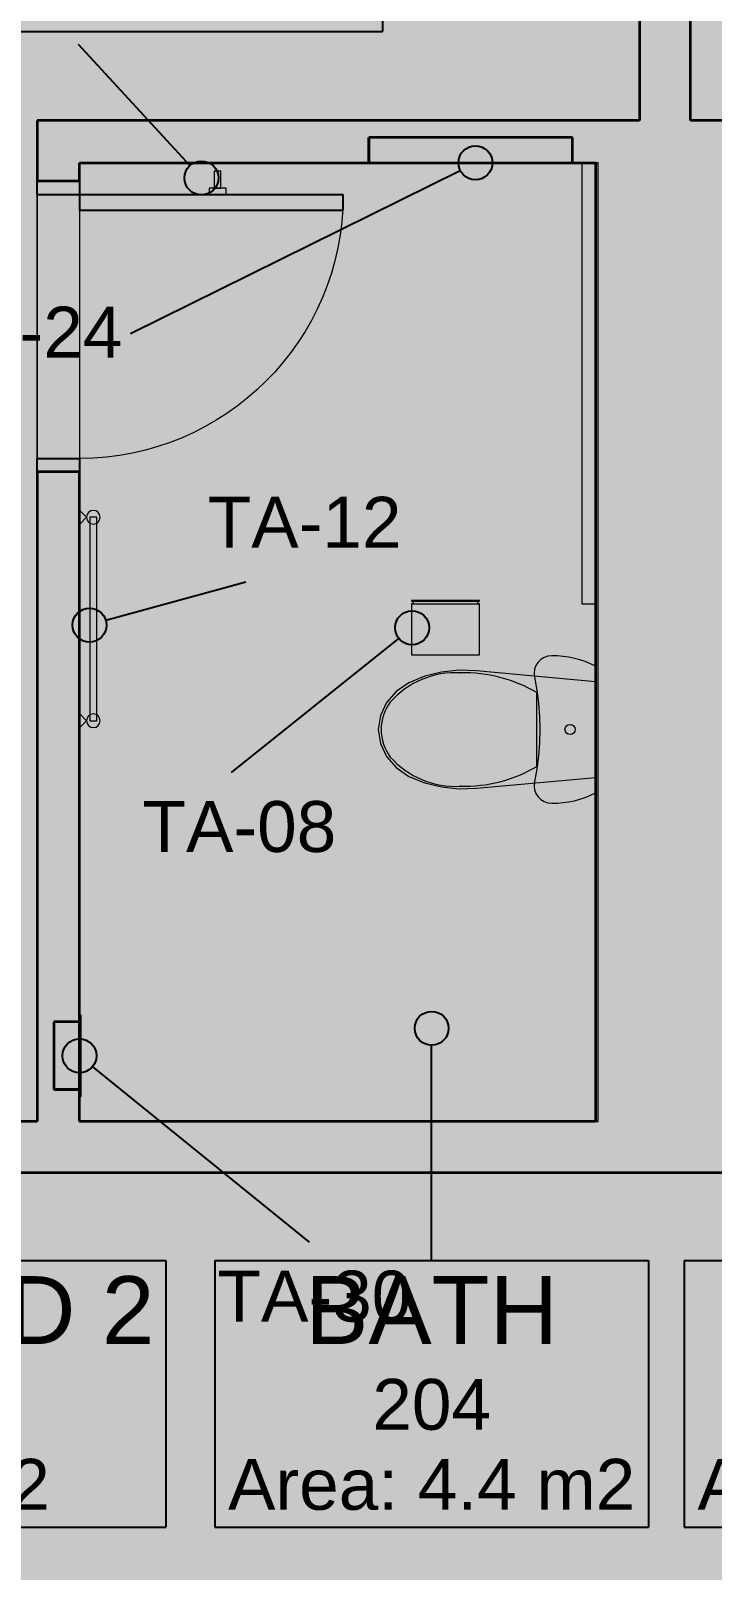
# Model space of a CAD drawing. Header units: millimetres. Extents: x -14278 to 97203, y -22378 to 34603.
# Drawn here: x 61806 to 63813, y 1384 to 5922 of the extents above; entities that cross this region are included whole.
import ezdxf
from ezdxf.enums import TextEntityAlignment as Align

# ---------------------------------------------------------------- set-up
doc = ezdxf.new("R2010")
doc.units = ezdxf.units.MM
doc.header["$MEASUREMENT"] = 0
doc.linetypes.add('Dashed', pattern=[282.222223, 141.111112, -141.111112])
for name, color, linetype in [('A-Zz_20_10_90-T_TextFFEInternal', 7, 'Continuous'), ('NewA-Ee_25_10-M_WallsInternal', 7, 'Continuous'), ('NewA-Ee_30_40-M_Floors', 7, 'Continuous'), ('NewA-Ee_40_20-M_GeneralFFAndEInternalEquipment', 7, 'Continuous'), ('NewA-Ee_40_20-M_GeneralFFAndEInternalSanitary', 7, 'Continuous'), ('NewA-SL-M_SpacesInternal', 7, 'Continuous'), ('NewA-Ss_30_25-M_CeilingAndSoffitSystems', 7, 'Continuous'), ('NewA-Zz_20_10_90-T_TextFFEInternal', 7, 'Continuous'), ('NewA-Zz_50_10_90-P_BoundarySpace', 7, 'Continuous'), ('NewA-Zz_50_90_00-M_GrossInternal', 7, 'Continuous')]:
    doc.layers.add(name, color=color, linetype=linetype)
doc.styles.add('GENERATED_STYLE_1', font='')
doc.styles.get('GENERATED_STYLE_1').set_extended_font_data('Arial')

# ---------------------------------------------------------------- blocks, each defined once
blk = doc.blocks.new('Slab_29_2', base_point=(87898, 1112.3))
at = {"layer": 'NewA-Ee_30_40-M_Floors', "linetype": 'Continuous', "lineweight": 13}
blk.add_hatch(color=254, dxfattribs=at).paths.add_polyline_path([(87898, 1112.3), (87898, 7409.5), (90347.7, 7409.5), (90347.7, 9661.5), (55798.3, 9661.5), (55798.3, 1112.3)])
blk = doc.blocks.new('BEDROOM_205_31_2', base_point=(65330.7, 9126.8))
at = {"layer": 'NewA-SL-M_SpacesInternal', "color": 253, "linetype": 'Continuous', "lineweight": 13}
for p, q in [((63749.5, 9661.5), (63749.5, 5658.2)), ((63749.5, 5658.2), (63869.6, 5658.2))]:
    blk.add_line(p, q, dxfattribs=at)
at = {"layer": 'NewA-SL-M_SpacesInternal', "color": 5, "lineweight": 70, "style": 'GENERATED_STYLE_1'}
for tag, height, p in [('ROOM_NAME', 200, (65330.7, 9434.6)), ('ROOM_NUMBER', 150, (65330.7, 9131.8)), ('adj_text', 150, (65330.7, 8896.1))]:
    blk.add_attdef(tag, text='', height=height, dxfattribs=at).set_placement(p, align=Align.TOP_CENTER)
blk = doc.blocks.new('HALL_217_37_2', base_point=(59382, 1947.7))
at = {"layer": 'NewA-SL-M_SpacesInternal', "color": 253, "linetype": 'Continuous', "lineweight": 13}
blk.add_line((87898, 2557.2), (59621.6, 2557.2), dxfattribs=at)
at = {"layer": 'NewA-SL-M_SpacesInternal', "color": 5, "lineweight": 70, "style": 'GENERATED_STYLE_1'}
for tag, height, p in [('ROOM_NAME', 200, (59382, 2255.6)), ('ROOM_NUMBER', 150, (59382, 1952.7)), ('adj_text', 150, (59382, 1717))]:
    blk.add_attdef(tag, text='', height=height, dxfattribs=at).set_placement(p, align=Align.TOP_CENTER)
blk = doc.blocks.new('BEDROOM_203_40_2', base_point=(62083.3, 9126.8))
at = {"layer": 'NewA-SL-M_SpacesInternal', "color": 253, "linetype": 'Continuous', "lineweight": 13}
for p, q in [((63599.5, 5658.2), (63599.5, 9661.5)), ((61824.5, 2707.2), (61824.5, 5658.2)), ((61824.5, 5658.2), (63599.5, 5658.2)), ((60596, 2707.2), (61824.5, 2707.2))]:
    blk.add_line(p, q, dxfattribs=at)
at = {"layer": 'NewA-SL-M_SpacesInternal', "color": 5, "lineweight": 70, "style": 'GENERATED_STYLE_1'}
for tag, height, p in [('ROOM_NAME', 200, (62083.3, 9434.6)), ('ROOM_NUMBER', 150, (62083.3, 9131.8)), ('adj_text', 150, (62083.3, 8896.1))]:
    blk.add_attdef(tag, text='', height=height, dxfattribs=at).set_placement(p, align=Align.TOP_CENTER)
blk = doc.blocks.new('BATH_204_41_2', base_point=(62986.9, 1943.3))
at = {"layer": 'NewA-SL-M_SpacesInternal', "color": 253, "linetype": 'Continuous', "lineweight": 13}
for p, q in [((63402, 5608.2), (62802, 5608.2)), ((62802, 5608.2), (62802, 5533.2)), ((63402, 5533.2), (63402, 5608.2)), ((61949.5, 5533.2), (61949.5, 3001)), ((62802, 5533.2), (61949.5, 5533.2)), ((63469.6, 5533.2), (63402, 5533.2)), ((63469.6, 2707.2), (63469.6, 5533.2)), ((61949.5, 3001), (61874.5, 3001)), ((61874.5, 3001), (61874.5, 2801)), ((61874.5, 2801), (61949.5, 2801)), ((61949.5, 2801), (61949.5, 2707.2)), ((61949.5, 2707.2), (63469.6, 2707.2))]:
    blk.add_line(p, q, dxfattribs=at)
at = {"layer": 'NewA-SL-M_SpacesInternal', "linetype": 'Continuous'}
for p, q in [((62348, 2296.9), (62348, 1982.6)), ((62348, 2296.9), (63625.7, 2296.9)), ((63625.7, 2296.9), (63625.7, 1982.6)), ((62348, 1982.6), (62348, 1746.9)), ((63625.7, 1982.6), (63625.7, 1746.9)), ((62348, 1746.9), (62348, 1511.2)), ((63625.7, 1746.9), (63625.7, 1511.2)), ((62348, 1511.2), (63625.7, 1511.2))]:
    blk.add_line(p, q, dxfattribs=at)
at = {"layer": 'NewA-SL-M_SpacesInternal', "color": 5, "lineweight": 70, "style": 'GENERATED_STYLE_1'}
for tag, height, p in [('ROOM_NAME', 200, (62986.9, 2251.2)), ('ROOM_NUMBER', 150, (62986.9, 1948.3)), ('adj_text', 150, (62986.9, 1712.6))]:
    blk.add_attdef(tag, text='', height=height, dxfattribs=at).set_placement(p, align=Align.TOP_CENTER)
blk = doc.blocks.new('BATH_206_42_2', base_point=(64369.8, 1943.3))
at = {"layer": 'NewA-SL-M_SpacesInternal', "color": 253, "linetype": 'Continuous', "lineweight": 13}
for p, q in [((64537.3, 5608.2), (63937.3, 5608.2)), ((63937.3, 5608.2), (63937.3, 5533.2)), ((64537.3, 5533.2), (64537.3, 5608.2)), ((63877, 5533.2), (63869.6, 5533.2)), ((63869.6, 5533.2), (63869.6, 2707.2)), ((63937.3, 5533.2), (63877, 5533.2)), ((65389.8, 5533.2), (64537.3, 5533.2)), ((65389.8, 3001), (65389.8, 5533.2)), ((65464.8, 3001), (65389.8, 3001)), ((65464.8, 2801), (65464.8, 3001)), ((65389.8, 2707.2), (65389.8, 2801)), ((65389.8, 2801), (65464.8, 2801)), ((63869.6, 2707.2), (65389.8, 2707.2))]:
    blk.add_line(p, q, dxfattribs=at)
at = {"layer": 'NewA-SL-M_SpacesInternal', "linetype": 'Continuous'}
for p, q in [((63731, 2296.9), (63731, 1982.6)), ((63731, 2296.9), (65008.7, 2296.9)), ((65008.7, 2296.9), (65008.7, 1982.6)), ((63731, 1982.6), (63731, 1746.9)), ((65008.7, 1982.6), (65008.7, 1746.9)), ((63731, 1746.9), (63731, 1511.2)), ((65008.7, 1746.9), (65008.7, 1511.2)), ((63731, 1511.2), (65008.7, 1511.2))]:
    blk.add_line(p, q, dxfattribs=at)
at = {"layer": 'NewA-SL-M_SpacesInternal', "color": 5, "lineweight": 70, "style": 'GENERATED_STYLE_1'}
for tag, height, p in [('ROOM_NAME', 200, (64369.8, 2251.2)), ('ROOM_NUMBER', 150, (64369.8, 1948.3)), ('adj_text', 150, (64369.8, 1712.6))]:
    blk.add_attdef(tag, text='', height=height, dxfattribs=at).set_placement(p, align=Align.TOP_CENTER)
blk = doc.blocks.new('CUPBOARD 1_203B_49_2', base_point=(61900.3, 6352.2))
at = {"layer": 'NewA-SL-M_SpacesInternal', "linetype": 'Continuous'}
for p, q in [((60958.6, 6705.8), (60958.6, 6391.5)), ((60958.6, 6705.8), (62841.9, 6705.8)), ((62841.9, 6705.8), (62841.9, 6391.5)), ((60958.6, 6391.5), (60958.6, 6155.8)), ((62841.9, 6391.5), (62841.9, 6155.8)), ((60958.6, 6155.8), (60958.6, 5920.1)), ((62841.9, 6155.8), (62841.9, 5920.1)), ((60958.6, 5920.1), (62841.9, 5920.1))]:
    blk.add_line(p, q, dxfattribs=at)
at = {"layer": 'NewA-SL-M_SpacesInternal', "color": 253, "linetype": 'Continuous', "lineweight": 13}
for p, q in [((59771.6, 5533.2), (59771.6, 3642.8)), ((60471, 5533.2), (59771.6, 5533.2)), ((60471, 3642.8), (60471, 5533.2)), ((59771.6, 3642.8), (60471, 3642.8))]:
    blk.add_line(p, q, dxfattribs=at)
at = {"layer": 'NewA-SL-M_SpacesInternal', "color": 5, "lineweight": 70, "style": 'GENERATED_STYLE_1'}
for tag, height, p in [('ROOM_NAME', 200, (61900.3, 6660.1)), ('ROOM_NUMBER', 150, (61900.3, 6357.2)), ('adj_text', 150, (61900.3, 6121.5))]:
    blk.add_attdef(tag, text='', height=height, dxfattribs=at).set_placement(p, align=Align.TOP_CENTER)
blk = doc.blocks.new('CUPBOARD 2_203A_50_2', base_point=(61262.6, 1943.3))
at = {"layer": 'NewA-SL-M_SpacesInternal', "color": 253, "linetype": 'Continuous', "lineweight": 13}
for p, q in [((59771.6, 3517.9), (59771.6, 2707.2)), ((60471, 3517.9), (59771.6, 3517.9)), ((60471, 2707.2), (60471, 3517.9)), ((59771.6, 2707.2), (60471, 2707.2))]:
    blk.add_line(p, q, dxfattribs=at)
at = {"layer": 'NewA-SL-M_SpacesInternal', "linetype": 'Continuous'}
for p, q in [((60320.9, 2296.9), (60320.9, 1982.6)), ((60320.9, 2296.9), (62204.2, 2296.9)), ((62204.2, 2296.9), (62204.2, 1982.6)), ((60320.9, 1982.6), (60320.9, 1746.9)), ((62204.2, 1982.6), (62204.2, 1746.9)), ((60320.9, 1746.9), (60320.9, 1511.2)), ((62204.2, 1746.9), (62204.2, 1511.2)), ((60320.9, 1511.2), (62204.2, 1511.2))]:
    blk.add_line(p, q, dxfattribs=at)
at = {"layer": 'NewA-SL-M_SpacesInternal', "color": 5, "lineweight": 70, "style": 'GENERATED_STYLE_1'}
for tag, height, p in [('ROOM_NAME', 200, (61262.6, 2251.2)), ('ROOM_NUMBER', 150, (61262.6, 1948.3)), ('adj_text', 150, (61262.6, 1712.6))]:
    blk.add_attdef(tag, text='', height=height, dxfattribs=at).set_placement(p, align=Align.TOP_CENTER)
blk = doc.blocks.new('Slab_36_2', base_point=(61949.5, 2707.2))
at = {"layer": 'NewA-Ss_30_25-M_CeilingAndSoffitSystems', "linetype": 'Continuous', "lineweight": 0}
blk.add_hatch(color=255, dxfattribs=at).paths.add_polyline_path([(61949.5, 2707.2), (63477, 2707.2), (63477, 5533.2), (61949.5, 5533.2)])
at = {"layer": 'NewA-Ss_30_25-M_CeilingAndSoffitSystems', "color": 6, "linetype": 'Continuous', "lineweight": 13, "flags": 128}
blk.add_lwpolyline([(61949.5, 2707.2), (63477, 2707.2), (63477, 5533.2), (61949.5, 5533.2)], close=True, dxfattribs=at)
blk = doc.blocks.new('Slab_39_2', base_point=(59771.6, 9661.5))
at = {"layer": 'NewA-Ss_30_25-M_CeilingAndSoffitSystems', "linetype": 'Continuous', "lineweight": 0}
blk.add_hatch(color=255, dxfattribs=at).paths.add_polyline_path([(59771.6, 9661.5), (59771.6, 5658.2), (60596, 5658.2), (60596, 2707.2), (61824.5, 2707.2), (61824.5, 5658.2), (63599.5, 5658.2), (63599.5, 9661.5)])
at = {"layer": 'NewA-Ss_30_25-M_CeilingAndSoffitSystems', "color": 6, "linetype": 'Continuous', "lineweight": 13, "flags": 128}
blk.add_lwpolyline([(59771.6, 9661.5), (63599.5, 9661.5), (63599.5, 5658.2), (61824.5, 5658.2), (61824.5, 2707.2), (60596, 2707.2), (60596, 5658.2), (59771.6, 5658.2)], close=True, dxfattribs=at)
blk = doc.blocks.new('Slab_40_2', base_point=(63749.5, 9661.5))
at = {"layer": 'NewA-Ss_30_25-M_CeilingAndSoffitSystems', "linetype": 'Continuous', "lineweight": 0}
blk.add_hatch(color=255, dxfattribs=at).paths.add_polyline_path([(63749.5, 9661.5), (63749.5, 5658.2), (65514.8, 5658.2), (65514.8, 2707.2), (66753.5, 2707.2), (66753.5, 5658.2), (67579.6, 5658.2), (67579.6, 9661.5)])
at = {"layer": 'NewA-Ss_30_25-M_CeilingAndSoffitSystems', "color": 6, "linetype": 'Continuous', "lineweight": 13, "flags": 128}
blk.add_lwpolyline([(63749.5, 9661.5), (67579.6, 9661.5), (67579.6, 5658.2), (66753.5, 5658.2), (66753.5, 2707.2), (65514.8, 2707.2), (65514.8, 5658.2), (63749.5, 5658.2)], close=True, dxfattribs=at)
blk = doc.blocks.new('Slab_46_2', base_point=(87898, 1262.1))
at = {"layer": 'NewA-Ss_30_25-M_CeilingAndSoffitSystems', "linetype": 'Continuous', "lineweight": 0}
blk.add_hatch(color=255, dxfattribs=at).paths.add_polyline_path([(87898, 1262.1), (87898, 2557.2), (59621.6, 2557.2), (59621.6, 5017.8), (58321, 5017.8), (58321, 1256.6)])
at = {"layer": 'NewA-Ss_30_25-M_CeilingAndSoffitSystems', "color": 6, "linetype": 'Continuous', "lineweight": 13, "flags": 128}
blk.add_lwpolyline([(87898, 1262.1), (58321, 1256.6), (58321, 5017.8), (59621.6, 5017.8), (59621.6, 2557.2), (87898, 2557.2)], close=True, dxfattribs=at)
blk = doc.blocks.new('Wall_79_2', base_point=(63599.5, 9661.5))
at = {"layer": 'NewA-Ee_25_10-M_WallsInternal', "linetype": 'Continuous', "lineweight": 13}
blk.add_hatch(color=6, dxfattribs=at).paths.add_polyline_path([(63599.5, 5658.2), (63749.5, 5658.2), (63749.5, 9661.5), (63599.5, 9661.5)])
at = {"layer": 'NewA-Ee_25_10-M_WallsInternal', "color": 92, "linetype": 'Continuous', "lineweight": 35, "flags": 128}
for points in [[(63599.5, 9661.5), (63599.5, 5658.2)], [(63749.5, 9661.5), (63599.5, 9661.5)], [(63749.5, 5658.2), (63749.5, 9661.5)]]:
    blk.add_lwpolyline(points, dxfattribs=at)
blk = doc.blocks.new('Wall_81_2', base_point=(59621.6, 2557.2))
at = {"layer": 'NewA-Ee_25_10-M_WallsInternal', "linetype": 'Continuous', "lineweight": 13}
blk.add_hatch(color=6, dxfattribs=at).paths.add_polyline_path([(61660.1, 2557.2), (65691.4, 2557.2), (65691.4, 2707.2), (61660.1, 2707.2)])
at = {"layer": 'NewA-Ee_25_10-M_WallsInternal', "color": 92, "linetype": 'Continuous', "lineweight": 35, "flags": 128}
for points in [[(61824.5, 2707.2), (61660.1, 2707.2)], [(63469.6, 2707.2), (61949.5, 2707.2)], [(61660.1, 2557.2), (65691.4, 2557.2)]]:
    blk.add_lwpolyline(points, dxfattribs=at)
blk = doc.blocks.new('Wall Niche Rectangular 19_2')
at = {"layer": 'NewA-Ee_25_10-M_WallsInternal', "color": 92, "linetype": 'Continuous', "lineweight": 35}
for p, q in [((-300, 0), (-300, -75)), ((300, 0), (-300, 0)), ((300, -75), (300, 0)), ((-300, -75), (300, -75))]:
    blk.add_line(p, q, dxfattribs=at)
at = {"layer": 'NewA-Ee_25_10-M_WallsInternal', "linetype": 'Continuous'}
blk.add_line((-300, 0), (300, 0), dxfattribs=at)
blk = doc.blocks.new('Wall_89_2', base_point=(63877, 5658.2))
at = {"layer": 'NewA-Ee_25_10-M_WallsInternal', "linetype": 'Continuous', "lineweight": 13}
blk.add_hatch(color=6, dxfattribs=at).paths.add_polyline_path([(63877, 5658.2), (61824.5, 5658.2), (61949.5, 5533.2), (62802, 5533.2), (62802, 5608.2), (63402, 5608.2), (63402, 5533.2), (63877, 5533.2)])
at = {"layer": 'NewA-Ee_25_10-M_WallsInternal', "color": 92, "linetype": 'Continuous', "lineweight": 35}
for p, q in [((63402, 5608.2), (62802, 5608.2)), ((62802, 5533.2), (62802, 5608.2)), ((63402, 5533.2), (63402, 5608.2))]:
    blk.add_line(p, q, dxfattribs=at)
at = {"layer": 'NewA-Ee_25_10-M_WallsInternal', "color": 92, "linetype": 'Continuous', "lineweight": 35, "flags": 128}
for points in [[(63599.5, 5658.2), (61824.5, 5658.2)], [(63877, 5658.2), (63749.5, 5658.2)], [(61949.5, 5533.2), (62802, 5533.2)], [(63402, 5533.2), (63469.6, 5533.2)], [(63869.6, 5533.2), (63877, 5533.2)]]:
    blk.add_lwpolyline(points, dxfattribs=at)
at = {"layer": 'NewA-Ee_25_10-M_WallsInternal', "linetype": 'Continuous', "zscale": 1000, "rotation": 180}
blk.add_blockref('Wall Niche Rectangular 19_2', (63102, 5533.2), dxfattribs=at)
blk = doc.blocks.new('Wall Niche Rectangular 19_3')
at = {"layer": 'NewA-Ee_25_10-M_WallsInternal', "color": 92, "linetype": 'Continuous', "lineweight": 35}
for p, q in [((-100, 0), (-100, -75)), ((100, 0), (-100, 0)), ((100, -75), (100, 0)), ((-100, -75), (100, -75))]:
    blk.add_line(p, q, dxfattribs=at)
at = {"layer": 'NewA-Ee_25_10-M_WallsInternal', "linetype": 'Continuous'}
blk.add_line((-100, 0), (100, 0), dxfattribs=at)
blk = doc.blocks.new('Door 19_3')
at = {"layer": 'NewA-Ee_25_10-M_WallsInternal', "linetype": 'Continuous', "lineweight": 13}
for points in [[(388.5, 777), (343.5, 777), (343.5, 0), (388.5, 0)], [(-388.5, -125), (-388.5, 0), (-428.5, 0), (-428.5, -125)], [(428.5, -125), (428.5, 0), (388.5, 0), (388.5, -125)]]:
    blk.add_hatch(color=255, dxfattribs=at).paths.add_polyline_path(points)
at = {"layer": 'NewA-Ee_25_10-M_WallsInternal', "linetype": 'Continuous'}
for p, q in [((343.5, 0), (343.5, 777)), ((343.5, 777), (388.5, 777)), ((388.5, 777), (388.5, 0)), ((-388.5, 0), (-428.5, 0)), ((-428.5, 0), (-428.5, -125)), ((-388.5, -125), (-388.5, 0)), ((388.5, 0), (343.5, 0)), ((428.5, 0), (388.5, 0)), ((388.5, 0), (388.5, -125)), ((428.5, -125), (428.5, 0)), ((-428.5, -125), (-388.5, -125)), ((388.5, -125), (428.5, -125))]:
    blk.add_line(p, q, dxfattribs=at)
at = {"layer": 'NewA-Ee_25_10-M_WallsInternal', "color": 92, "linetype": 'Continuous', "lineweight": 35}
for p, q in [((-428.5, 0), (-428.5, -125)), ((428.5, 0), (428.5, -125))]:
    blk.add_line(p, q, dxfattribs=at)
at = {"layer": 'NewA-Ee_25_10-M_WallsInternal', "color": 6, "linetype": 'Continuous', "lineweight": 13}
blk.add_arc((388.5, 0), 777, 90, 180, dxfattribs=at)
blk = doc.blocks.new('Wall_94_2', base_point=(61824.5, 5658.2))
at = {"layer": 'NewA-Ee_25_10-M_WallsInternal', "linetype": 'Continuous', "lineweight": 13}
for points in [[(61824.5, 5478.8), (61949.5, 5478.8), (61949.5, 5533.2), (61824.5, 5658.2)], [(61824.5, 4621.8), (61824.5, 2707.2), (61949.5, 2707.2), (61949.5, 2801), (61874.5, 2801), (61874.5, 3001), (61949.5, 3001), (61949.5, 4621.8)]]:
    blk.add_hatch(color=6, dxfattribs=at).paths.add_polyline_path(points)
at = {"layer": 'NewA-Ee_25_10-M_WallsInternal', "color": 92, "linetype": 'Continuous', "lineweight": 35}
for p, q in [((61949.5, 5478.8), (61824.5, 5478.8)), ((61949.5, 4621.8), (61824.5, 4621.8)), ((61874.5, 3001), (61874.5, 2801)), ((61949.5, 3001), (61874.5, 3001)), ((61949.5, 2801), (61874.5, 2801))]:
    blk.add_line(p, q, dxfattribs=at)
at = {"layer": 'NewA-Ee_25_10-M_WallsInternal', "color": 92, "linetype": 'Continuous', "lineweight": 35, "flags": 128}
for points in [[(61824.5, 5658.2), (61824.5, 5478.8)], [(61949.5, 5478.8), (61949.5, 5533.2)], [(61824.5, 4621.8), (61824.5, 2707.2)], [(61949.5, 3001), (61949.5, 4621.8)], [(61949.5, 2707.2), (61949.5, 2801)]]:
    blk.add_lwpolyline(points, dxfattribs=at)
at = {"layer": 'NewA-Ee_25_10-M_WallsInternal', "linetype": 'Continuous', "xscale": -1, "zscale": 1000, "rotation": 270}
blk.add_blockref('Door 19_3', (61949.5, 5050.3), dxfattribs=at)
at = {"layer": 'NewA-Ee_25_10-M_WallsInternal', "linetype": 'Continuous', "zscale": 1000, "rotation": 270}
blk.add_blockref('Wall Niche Rectangular 19_3', (61949.5, 2901), dxfattribs=at)
blk = doc.blocks.new('Wall_117_2', base_point=(63869.6, 5658.2))
at = {"layer": 'NewA-Ee_25_10-M_WallsInternal', "linetype": 'Continuous', "lineweight": 13}
blk.add_hatch(color=6, dxfattribs=at).paths.add_polyline_path([(63469.6, 5533.2), (63469.6, 2707.2), (63869.6, 2707.2), (63869.6, 5533.2)])
at = {"layer": 'NewA-Ee_25_10-M_WallsInternal', "color": 92, "linetype": 'Continuous', "lineweight": 35, "flags": 128}
for points in [[(63469.6, 5533.2), (63469.6, 2707.2)], [(63869.6, 2707.2), (63869.6, 5533.2)]]:
    blk.add_lwpolyline(points, dxfattribs=at)
blk = doc.blocks.new('Wall Hanging Rack 19')
at = {"layer": 'NewA-Ee_40_20-M_GeneralFFAndEInternalEquipment', "color": 1, "linetype": 'Continuous', "lineweight": 18}
for p, q in [((25, 0), (-25, 0)), ((-25, 0), (-25, -20)), ((25, -20), (25, 0)), ((-25, -20), (25, -20)), ((10, -20), (-10, -20)), ((-10, -20), (-10, -70)), ((10, -70), (10, -20)), ((-10, -70), (10, -70))]:
    blk.add_line(p, q, dxfattribs=at)
blk = doc.blocks.new('Towel Rack 19')
at = {"layer": 'NewA-Ee_40_20-M_GeneralFFAndEInternalEquipment', "color": 1, "linetype": 'Continuous', "lineweight": 18}
for p, q in [((-280, 0), (-320, 0)), ((-320, 0), (-300, -20)), ((-300, -20), (-280, 0)), ((320, 0), (280, 0)), ((280, 0), (300, -20)), ((300, -20), (320, 0)), ((300, -30), (-300, -30)), ((-300, -30), (-300, -50)), ((300, -50), (300, -30)), ((-300, -50), (300, -50))]:
    blk.add_line(p, q, dxfattribs=at)
for centre, start, end in [((-300, -40), 0, 180), ((-300, -40), 180, 0), ((300, -40), 0, 180), ((300, -40), 180, 0)]:
    blk.add_arc(centre, 20, start, end, dxfattribs=at)
blk = doc.blocks.new('Soap Dispenser 19')
at = {"layer": 'NewA-Ee_40_20-M_GeneralFFAndEInternalEquipment', "color": 1, "linetype": 'Dashed', "lineweight": 18}
for p, q in [((0, 75), (0, 0)), ((200, 75), (0, 75)), ((200, 0), (200, 75))]:
    blk.add_line(p, q, dxfattribs=at)
at = {"layer": 'NewA-Ee_40_20-M_GeneralFFAndEInternalEquipment', "color": 1, "linetype": 'Continuous', "lineweight": 18}
for p, q in [((-20, 0), (-20, -5)), ((220, 0), (-20, 0)), ((220, -5), (220, 0)), ((-20, -5), (220, -5))]:
    blk.add_line(p, q, dxfattribs=at)
blk = doc.blocks.new('Toilet Paper Dispenser 19')
at = {"layer": 'NewA-Ee_40_20-M_GeneralFFAndEInternalEquipment', "color": 1, "linetype": 'Continuous', "lineweight": 18}
for p, q in [((200, 0), (0, 0)), ((0, 0), (0, -2)), ((200, -2), (200, 0)), ((0, -2), (5, -2)), ((0, -2), (200, -2)), ((5, -10), (0, -10)), ((0, -10), (0, -160)), ((0, -10), (200, -10)), ((5, -2), (5, -10)), ((195, -10), (195, -2)), ((195, -2), (200, -2)), ((200, -10), (195, -10)), ((200, -160), (200, -10)), ((0, -160), (200, -160))]:
    blk.add_line(p, q, dxfattribs=at)
blk = doc.blocks.new('Cabinet Wall Single Door 19')
at = {"layer": 'NewA-Ee_40_20-M_GeneralFFAndEInternalEquipment', "color": 1, "linetype": 'Continuous', "lineweight": 18}
for p, q in [((600, 75), (0, 75)), ((0, 75), (0, 0)), ((600, 0), (600, 75)), ((0, 0), (600, 0))]:
    blk.add_line(p, q, dxfattribs=at)
blk = doc.blocks.new('WC 19')
at = {"layer": 'NewA-Ee_40_20-M_GeneralFFAndEInternalSanitary', "color": 1, "linetype": 'Continuous', "lineweight": 18}
for p, q in [((-193.9, -40.1), (-200.1, -55.5)), ((-186.8, -25), (-193.9, -40.1)), ((186.8, -25), (-186.8, -25)), ((-141, -25), (-173.3, -375.4)), ((141, -25), (-141, -25)), ((173.3, -375.4), (141, -25)), ((193.9, -40.1), (186.8, -25)), ((200.1, -55.5), (193.9, -40.1)), ((-209.7, -87.4), (-213.1, -103.7)), ((-205.4, -71.3), (-209.7, -87.4)), ((-200.1, -55.5), (-205.4, -71.3)), ((205.4, -71.3), (200.1, -55.5)), ((209.7, -87.4), (205.4, -71.3)), ((213.1, -103.7), (209.7, -87.4)), ((-215.5, -120.2), (-217, -136.8)), ((-213.1, -103.7), (-215.5, -120.2)), ((215.5, -120.2), (213.1, -103.7)), ((217, -136.8), (215.5, -120.2)), ((-217, -136.8), (-217.5, -153.5)), ((-217.5, -153.5), (-216.2, -165)), ((-216.2, -165), (-212.4, -176)), ((-212.4, -176), (-206.3, -185.9)), ((206.3, -185.9), (212.4, -176)), ((212.4, -176), (216.2, -165)), ((216.2, -165), (217.5, -153.5)), ((217.5, -153.5), (217, -136.8)), ((-206.3, -185.9), (-198.2, -194.1)), ((-198.2, -194.1), (-188.5, -200.5)), ((-188.5, -200.5), (-177.6, -204.5)), ((-177.6, -204.5), (-166.1, -206)), ((-166.1, -206), (-154.5, -205)), ((-154.5, -205), (-116.2, -198.2)), ((-116.2, -198.2), (-77.6, -193.3)), ((0, -198), (-108.9, -198)), ((-77.6, -193.3), (-38.9, -190.4)), ((-38.9, -190.4), (0, -189.4)), ((0, -189.4), (38.9, -190.4)), ((108.9, -198), (0, -198)), ((38.9, -190.4), (77.6, -193.3)), ((77.6, -193.3), (116.2, -198.2)), ((116.2, -198.2), (154.5, -205)), ((154.5, -205), (166.1, -206)), ((166.1, -206), (177.6, -204.5)), ((177.6, -204.5), (188.5, -200.5)), ((188.5, -200.5), (198.2, -194.1)), ((198.2, -194.1), (206.3, -185.9)), ((-173.3, -375.4), (-174.9, -427.1)), ((174.9, -427.1), (173.3, -375.4)), ((-174.9, -427.1), (-169.4, -478.4)), ((169.4, -478.4), (174.9, -427.1)), ((-169.4, -478.4), (-157, -528.2)), ((157, -528.2), (169.4, -478.4)), ((-157, -528.2), (-138, -575.1)), ((138, -575.1), (157, -528.2)), ((-138, -575.1), (-112.4, -612.3)), ((112.4, -612.3), (138, -575.1)), ((-112.4, -612.3), (-79.4, -640.8)), ((79.4, -640.8), (112.4, -612.3)), ((81.1, -629.6), (81.1, -629.6)), ((-79.4, -640.8), (-41, -658.8)), ((-41, -658.8), (0, -665)), ((0, -656.4), (0, -656.4)), ((0, -665), (41, -658.8)), ((41, -658.8), (79.4, -640.8))]:
    blk.add_line(p, q, dxfattribs=at)
blk.add_circle((0, -100), 15, dxfattribs=at)
for centre, radius, start, end in [((258.1, -412.9), 425.4, 149.6518, 181.3539), ((-258.1, -412.9), 425.4, 358.6461, 30.3482), ((89.5, -437.3), 257, 176.8048, 228.4245), ((-89.5, -437.3), 257, 311.5755, 3.1952), ((0.8, -517.8), 138.6, 233.7772, 269.6644), ((-0.8, -517.8), 138.6, 270.3356, 306.2228)]:
    blk.add_arc(centre, radius, start, end, dxfattribs=at)
for p in [(108.9, -198), (-167, -423), (167, -423), (-81.1, -629.6)]:
    blk.add_point(p, dxfattribs=at)
blk = doc.blocks.new('Mirror 19_5')
at = {"layer": 'NewA-Ee_40_20-M_GeneralFFAndEInternalEquipment', "color": 1, "linetype": 'Continuous', "lineweight": 18}
for p, q in [((1300, 40), (0, 40)), ((0, 40), (0, 0)), ((1300, 40), (0, 40)), ((0, 40), (0, 0)), ((0, 0), (1300, 0)), ((0, 0), (1300, 0)), ((1300, 0), (1300, 40)), ((1300, 0), (1300, 40))]:
    blk.add_line(p, q, dxfattribs=at)
blk = doc.blocks.new('Line_140_2', base_point=(62627.2, 2351.7))
at = {"layer": 'NewA-Zz_20_10_90-T_TextFFEInternal', "linetype": 'Continuous'}
blk.add_hatch(color=256, dxfattribs=at).paths.add_polyline_path([(61999.5, 2901), (61995.7, 2920.1), (61984.9, 2936.4), (61968.6, 2947.2), (61949.5, 2951), (61930.4, 2947.2), (61914.1, 2936.4), (61903.3, 2920.1), (61899.5, 2901), (61903.3, 2881.9), (61914.1, 2865.7), (61930.4, 2854.8), (61949.5, 2851), (61968.6, 2854.8), (61984.9, 2865.7), (61995.7, 2881.9)])
blk.add_line((62627.2, 2351.7), (61988.3, 2869.5), dxfattribs=at)
blk.add_circle((61949.5, 2901), 50, dxfattribs=at)
blk = doc.blocks.new('Line_147_2', base_point=(62397.5, 3736))
at = {"layer": 'NewA-Zz_20_10_90-T_TextFFEInternal', "linetype": 'Continuous'}
blk.add_hatch(color=256, dxfattribs=at).paths.add_polyline_path([(62979.2, 4162.7), (62975.4, 4181.8), (62964.6, 4198.1), (62948.3, 4208.9), (62929.2, 4212.7), (62910.1, 4208.9), (62893.9, 4198.1), (62883, 4181.8), (62879.2, 4162.7), (62883, 4143.6), (62893.9, 4127.4), (62910.1, 4116.5), (62929.2, 4112.7), (62948.3, 4116.5), (62964.6, 4127.4), (62975.4, 4143.6)])
blk.add_line((62397.5, 3736), (62890.2, 4131.4), dxfattribs=at)
blk.add_circle((62929.2, 4162.7), 50, dxfattribs=at)
blk = doc.blocks.new('Line_148_2', base_point=(61945.8, 5883))
at = {"layer": 'NewA-Zz_20_10_90-T_TextFFEInternal', "linetype": 'Continuous'}
blk.add_hatch(color=256, dxfattribs=at).paths.add_polyline_path([(62358.7, 5488.5), (62354.9, 5507.6), (62344.1, 5523.8), (62327.9, 5534.7), (62308.7, 5538.5), (62289.6, 5534.7), (62273.4, 5523.8), (62262.5, 5507.6), (62258.7, 5488.5), (62262.5, 5469.3), (62273.4, 5453.1), (62289.6, 5442.3), (62308.7, 5438.5), (62327.9, 5442.3), (62344.1, 5453.1), (62354.9, 5469.3)])
blk.add_line((61945.8, 5883), (62274.9, 5525.3), dxfattribs=at)
blk.add_circle((62308.7, 5488.5), 50, dxfattribs=at)
blk = doc.blocks.new('Line_152_2', base_point=(62100.1, 5030.4))
at = {"layer": 'NewA-Zz_20_10_90-T_TextFFEInternal', "linetype": 'Continuous'}
blk.add_hatch(color=256, dxfattribs=at).paths.add_polyline_path([(63165.8, 5533.2), (63162, 5552.3), (63151.1, 5568.5), (63134.9, 5579.4), (63115.8, 5583.2), (63096.6, 5579.4), (63080.4, 5568.5), (63069.6, 5552.3), (63065.8, 5533.2), (63069.6, 5514), (63080.4, 5497.8), (63096.6, 5487), (63115.8, 5483.2), (63134.9, 5487), (63151.1, 5497.8), (63162, 5514)])
blk.add_line((62100.1, 5030.4), (63071, 5511), dxfattribs=at)
blk.add_circle((63115.8, 5533.2), 50, dxfattribs=at)
blk = doc.blocks.new('Line_166_2', base_point=(62439.3, 4297.2))
at = {"layer": 'NewA-Zz_20_10_90-T_TextFFEInternal', "linetype": 'Continuous'}
blk.add_hatch(color=256, dxfattribs=at).paths.add_polyline_path([(62029.2, 4170.5), (62025.4, 4189.6), (62014.5, 4205.8), (61998.3, 4216.7), (61979.2, 4220.5), (61960.1, 4216.7), (61943.8, 4205.8), (61933, 4189.6), (61929.2, 4170.5), (61933, 4151.3), (61943.8, 4135.1), (61960.1, 4124.3), (61979.2, 4120.5), (61998.3, 4124.3), (62014.5, 4135.1), (62025.4, 4151.3)])
blk.add_line((62439.3, 4297.2), (62027.4, 4183.7), dxfattribs=at)
blk.add_circle((61979.2, 4170.5), 50, dxfattribs=at)
blk = doc.blocks.new('Line_168_2', base_point=(62986.9, 2296.9))
at = {"layer": 'NewA-Zz_50_10_90-P_BoundarySpace', "linetype": 'Continuous'}
blk.add_hatch(color=256, dxfattribs=at).paths.add_polyline_path([(63036.9, 2981.8), (63033.1, 3000.9), (63022.2, 3017.1), (63006, 3028), (62986.9, 3031.8), (62967.7, 3028), (62951.5, 3017.1), (62940.7, 3000.9), (62936.9, 2981.8), (62940.7, 2962.6), (62951.5, 2946.4), (62967.7, 2935.6), (62986.9, 2931.8), (63006, 2935.6), (63022.2, 2946.4), (63033.1, 2962.6)])
blk.add_line((62986.9, 2296.9), (62986.9, 2931.8), dxfattribs=at)
blk.add_circle((62986.9, 2981.8), 50, dxfattribs=at)
blk = doc.blocks.new('Label_210_2', base_point=(62187.8, 4632.9))
at = {"layer": 'A-Zz_20_10_90-T_TextFFEInternal', "insert": (62612.8, 4548.6), "char_height": 150, "attachment_point": 2, "style": 'GENERATED_STYLE_1'}
blk.add_mtext('\\fArial|b0|i0|c0|p34;TA-12\\fArial|b0|i0|c0|p34;\\fArial|b0|i0|c0|p34;\\fArial|b0|i0|c0|p34;\\fArial|b0|i0|c0|p34;\\fArial|b0|i0|c0|p34;\\fArial|b0|i0|c0|p34;\\fArial|b0|i0|c0|p34;\\fArial|b0|i0|c0|p34;\\fArial|b0|i0|c0|p34;\\fArial|b0|i0|c0|p34;\\fArial|b0|i0|c0|p34;\\fArial|b0|i0|c0|p34;\\fArial|b0|i0|c0|p34;\\fArial|b0|i0|c0|p34;\\fArial|b0|i0|c0|p34;\\fArial|b0|i0|c0|p34;\\fArial|b0|i0|c0|p34;\\fArial|b0|i0|c0|p34;\\fArial|b0|i0|c0|p34;\\fArial|b0|i0|c0|p34;\\fArial|b0|i0|c0|p34;\\fArial|b0|i0|c0|p34;\\fArial|b0|i0|c0|p34;\\fArial|b0|i0|c0|p34;\\fArial|b0|i0|c0|p34;\\fArial|b0|i0|c0|p34;\\fArial|b0|i0|c0|p34;\\fArial|b0|i0|c0|p34;\\fArial|b0|i0|c0|p34;}', dxfattribs=at)
blk = doc.blocks.new('Label_212_2', base_point=(61995.7, 3736))
at = {"layer": 'A-Zz_20_10_90-T_TextFFEInternal', "insert": (62420.7, 3651.7), "char_height": 150, "attachment_point": 2, "style": 'GENERATED_STYLE_1'}
blk.add_mtext('\\fArial|b0|i0|c0|p34;TA-08\\fArial|b0|i0|c0|p34;\\fArial|b0|i0|c0|p34;\\fArial|b0|i0|c0|p34;\\fArial|b0|i0|c0|p34;\\fArial|b0|i0|c0|p34;\\fArial|b0|i0|c0|p34;\\fArial|b0|i0|c0|p34;\\fArial|b0|i0|c0|p34;\\fArial|b0|i0|c0|p34;\\fArial|b0|i0|c0|p34;\\fArial|b0|i0|c0|p34;\\fArial|b0|i0|c0|p34;\\fArial|b0|i0|c0|p34;\\fArial|b0|i0|c0|p34;\\fArial|b0|i0|c0|p34;\\fArial|b0|i0|c0|p34;\\fArial|b0|i0|c0|p34;\\fArial|b0|i0|c0|p34;\\fArial|b0|i0|c0|p34;\\fArial|b0|i0|c0|p34;\\fArial|b0|i0|c0|p34;\\fArial|b0|i0|c0|p34;\\fArial|b0|i0|c0|p34;\\fArial|b0|i0|c0|p34;\\fArial|b0|i0|c0|p34;\\fArial|b0|i0|c0|p34;\\fArial|b0|i0|c0|p34;\\fArial|b0|i0|c0|p34;\\fArial|b0|i0|c0|p34;}', dxfattribs=at)
blk = doc.blocks.new('Label_218_2', base_point=(62216.6, 2351.7))
at = {"layer": 'A-Zz_20_10_90-T_TextFFEInternal', "insert": (62641.6, 2267.4), "char_height": 150, "attachment_point": 2, "style": 'GENERATED_STYLE_1'}
blk.add_mtext('\\fArial|b0|i0|c0|p34;TA-30\\fArial|b0|i0|c0|p34;\\fArial|b0|i0|c0|p34;\\fArial|b0|i0|c0|p34;\\fArial|b0|i0|c0|p34;\\fArial|b0|i0|c0|p34;\\fArial|b0|i0|c0|p34;\\fArial|b0|i0|c0|p34;\\fArial|b0|i0|c0|p34;\\fArial|b0|i0|c0|p34;\\fArial|b0|i0|c0|p34;\\fArial|b0|i0|c0|p34;\\fArial|b0|i0|c0|p34;\\fArial|b0|i0|c0|p34;\\fArial|b0|i0|c0|p34;\\fArial|b0|i0|c0|p34;\\fArial|b0|i0|c0|p34;\\fArial|b0|i0|c0|p34;\\fArial|b0|i0|c0|p34;\\fArial|b0|i0|c0|p34;\\fArial|b0|i0|c0|p34;\\fArial|b0|i0|c0|p34;\\fArial|b0|i0|c0|p34;\\fArial|b0|i0|c0|p34;\\fArial|b0|i0|c0|p34;\\fArial|b0|i0|c0|p34;\\fArial|b0|i0|c0|p34;\\fArial|b0|i0|c0|p34;\\fArial|b0|i0|c0|p34;\\fArial|b0|i0|c0|p34;}', dxfattribs=at)
blk = doc.blocks.new('Label_250_2', base_point=(61365.8, 5193.4))
at = {"layer": 'A-Zz_20_10_90-T_TextFFEInternal', "insert": (61790.8, 5109.1), "char_height": 150, "attachment_point": 2, "style": 'GENERATED_STYLE_1'}
blk.add_mtext('\\fArial|b0|i0|c0|p34;TA-24\\fArial|b0|i0|c0|p34;\\fArial|b0|i0|c0|p34;\\fArial|b0|i0|c0|p34;\\fArial|b0|i0|c0|p34;\\fArial|b0|i0|c0|p34;\\fArial|b0|i0|c0|p34;\\fArial|b0|i0|c0|p34;\\fArial|b0|i0|c0|p34;\\fArial|b0|i0|c0|p34;\\fArial|b0|i0|c0|p34;\\fArial|b0|i0|c0|p34;\\fArial|b0|i0|c0|p34;\\fArial|b0|i0|c0|p34;\\fArial|b0|i0|c0|p34;\\fArial|b0|i0|c0|p34;\\fArial|b0|i0|c0|p34;\\fArial|b0|i0|c0|p34;\\fArial|b0|i0|c0|p34;\\fArial|b0|i0|c0|p34;\\fArial|b0|i0|c0|p34;\\fArial|b0|i0|c0|p34;\\fArial|b0|i0|c0|p34;\\fArial|b0|i0|c0|p34;\\fArial|b0|i0|c0|p34;\\fArial|b0|i0|c0|p34;\\fArial|b0|i0|c0|p34;\\fArial|b0|i0|c0|p34;\\fArial|b0|i0|c0|p34;\\fArial|b0|i0|c0|p34;}', dxfattribs=at)

msp = doc.modelspace()

# ---------------------------------------------------------------- hatches: boundary and pattern name
at = {"layer": 'NewA-Zz_50_90_00-M_GrossInternal', "linetype": 'Continuous', "lineweight": 140}
msp.add_hatch(color=1, dxfattribs=at).paths.add_polyline_path([(55798.3, 9661.5), (90347.7, 9661.5), (90347.7, 1262.1), (61147.7, 1262.1), (61147.7, -3287.9), (57698.3, -3287.9), (57698.3, 1262.1), (55798.3, 1262.1)])

# ---------------------------------------------------------------- block references
at = {"layer": 'A-Zz_20_10_90-T_TextFFEInternal', "color": 6, "linetype": 'Continuous', "lineweight": 13}
for name, p in [('Label_250_2', (61365.8, 5193.4)), ('Label_210_2', (62187.8, 4632.9)), ('Label_212_2', (61995.7, 3736)), ('Label_218_2', (62216.6, 2351.7))]:
    msp.add_blockref(name, p, dxfattribs=at)
at = {"layer": 'NewA-Ee_25_10-M_WallsInternal', "color": 92, "lineweight": 35}
for name, p in [('Wall_79_2', (63599.5, 9661.5)), ('Wall_89_2', (63877, 5658.2)), ('Wall_94_2', (61824.5, 5658.2)), ('Wall_117_2', (63869.6, 5658.2)), ('Wall_81_2', (59621.6, 2557.2))]:
    msp.add_blockref(name, p, dxfattribs=at)
at = {"layer": 'NewA-Ee_30_40-M_Floors', "color": 6, "linetype": 'Continuous', "lineweight": 13}
msp.add_blockref('Slab_29_2', (87898, 1112.3), dxfattribs=at)
at = {"layer": 'NewA-Ee_40_20-M_GeneralFFAndEInternalEquipment', "color": 6, "linetype": 'Continuous', "lineweight": 13, "zscale": 1000}
for name, p in [('Cabinet Wall Single Door 19', (62802, 5533.2)), ('Toilet Paper Dispenser 19', (62927.5, 4242.8))]:
    msp.add_blockref(name, p, dxfattribs=at)
for name, p, rotation in [('Wall Hanging Rack 19', (62356.2, 5438.8), 180), ('Mirror 19_5', (63429.6, 5533.2), 269.9999999999999), ('Towel Rack 19', (61950.5, 4188.4), 90), ('Soap Dispenser 19', (61949.5, 2801), 90)]:
    msp.add_blockref(name, p, dxfattribs=dict(at, rotation=rotation))
at = {"layer": 'NewA-Ee_40_20-M_GeneralFFAndEInternalSanitary', "color": 6, "linetype": 'Continuous', "lineweight": 13, "zscale": 1000, "rotation": 270}
msp.add_blockref('WC 19', (63494.6, 3862.6), dxfattribs=at)
at = {"layer": 'NewA-SL-M_SpacesInternal', "linetype": 'Continuous'}
for name, p in [('BEDROOM_203_40_2', (62083.3, 9126.8)), ('BEDROOM_205_31_2', (65330.7, 9126.8)), ('HALL_217_37_2', (59382, 1947.7))]:
    msp.add_blockref(name, p, dxfattribs=at)
for name, p, values in [('CUPBOARD 1_203B_49_2', (61900.3, 6352.2), {'ROOM_NAME': 'CUPBOARD 1', 'ROOM_NUMBER': '203B', 'adj_text': 'Area: 1.3 m2'}), ('BATH_204_41_2', (62986.9, 1943.3), {'ROOM_NAME': 'BATH', 'ROOM_NUMBER': '204', 'adj_text': 'Area: 4.4 m2'}), ('BATH_206_42_2', (64369.8, 1943.3), {'ROOM_NAME': 'BATH', 'ROOM_NUMBER': '206', 'adj_text': 'Area: 4.4 m2'}), ('CUPBOARD 2_203A_50_2', (61262.6, 1943.3), {'ROOM_NAME': 'CUPBOARD 2', 'ROOM_NUMBER': '203A', 'adj_text': 'Area: 0.6 m2'})]:
    msp.add_blockref(name, p, dxfattribs=at).add_auto_attribs(values)
at = {"layer": 'NewA-Ss_30_25-M_CeilingAndSoffitSystems', "color": 6, "linetype": 'Continuous', "lineweight": 13}
for name, p in [('Slab_39_2', (59771.6, 9661.5)), ('Slab_40_2', (63749.5, 9661.5)), ('Slab_36_2', (61949.5, 2707.2)), ('Slab_46_2', (87898, 1262.1))]:
    msp.add_blockref(name, p, dxfattribs=at)
at = {"layer": 'NewA-Zz_20_10_90-T_TextFFEInternal', "linetype": 'Continuous'}
for name, p in [('Line_148_2', (61945.8, 5883)), ('Line_152_2', (62100.1, 5030.4)), ('Line_166_2', (62439.3, 4297.2)), ('Line_147_2', (62397.5, 3736)), ('Line_140_2', (62627.2, 2351.7))]:
    msp.add_blockref(name, p, dxfattribs=at)
at = {"layer": 'NewA-Zz_50_10_90-P_BoundarySpace', "linetype": 'Continuous'}
msp.add_blockref('Line_168_2', (62986.9, 2296.9), dxfattribs=at)

doc.saveas('drawing.dxf')
